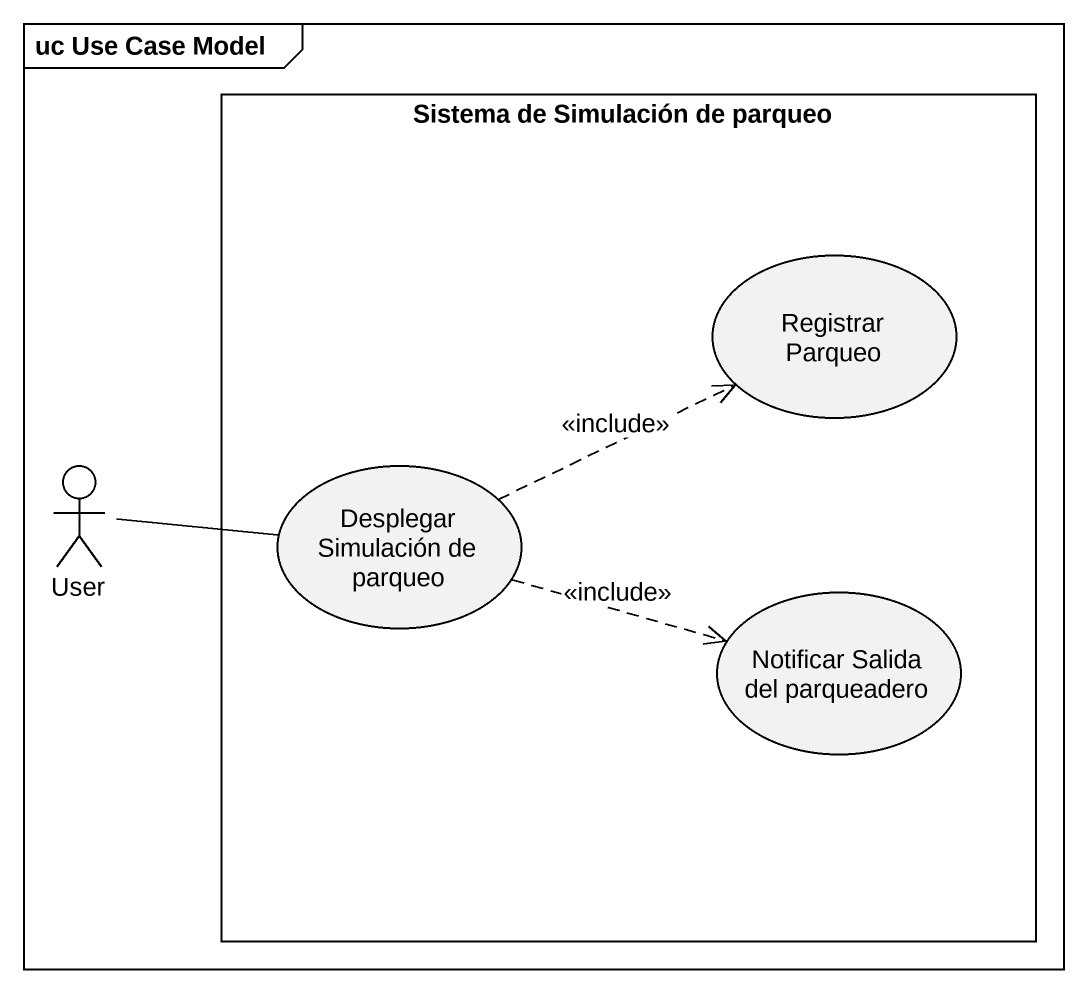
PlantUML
@startuml
mainframe uc Use Case Model
rectangle "Sistema de Simulación de parqueo" as Sistema_de_Simulación_de {
  usecase "Registrar Parqueo" as Registrar_Parqueo
  usecase "Desplegar Simulación de parqueo" as Desplegar_Simulación_de
  usecase "Notificar Salida del parqueadero" as Notificar_Salida_del
}
actor User
User -right- Desplegar_Simulación_de
Desplegar_Simulación_de .right.> Registrar_Parqueo : <<include>>
Desplegar_Simulación_de .right.> Notificar_Salida_del : <<include>>
@enduml
